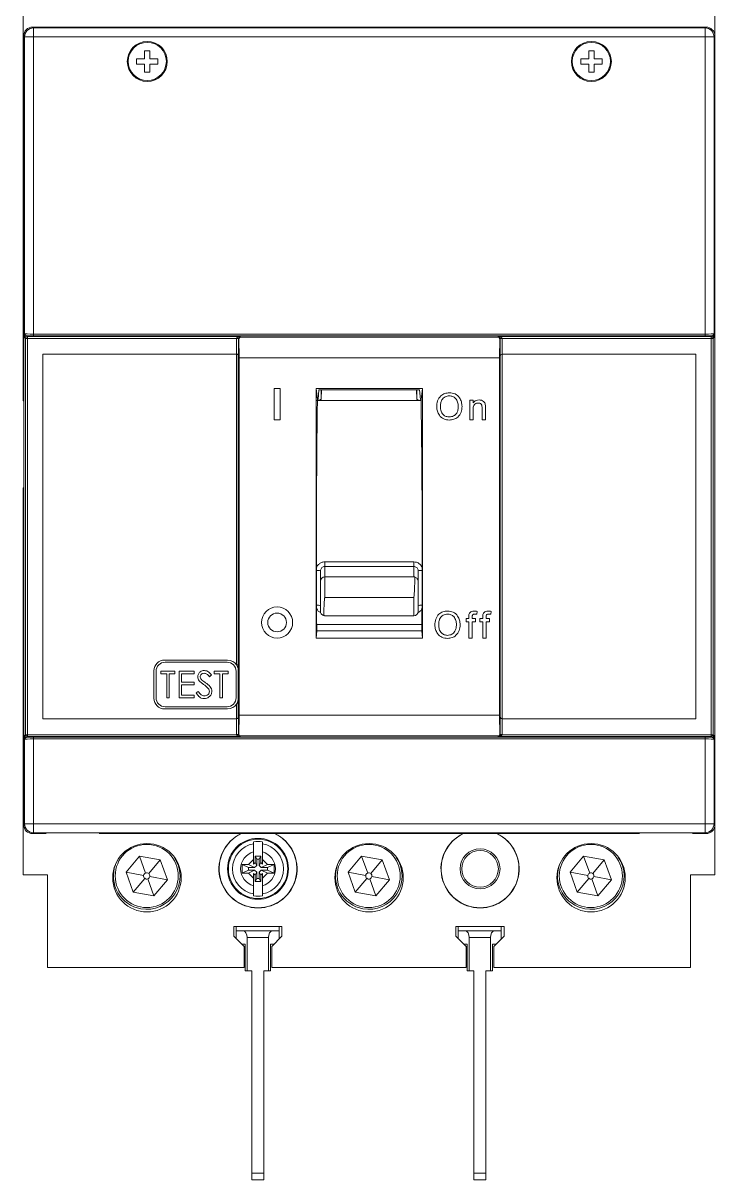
# Model space of a CAD drawing. Header units: millimetres. Extents: x 1004 to 59588, y 686 to 38112.
# Drawn here: x 44371.5 to 44449.3, y 37126.6 to 37256.7 of the extents above; entities that cross this region are included whole.
import ezdxf

# ---------------------------------------------------------------- set-up
doc = ezdxf.new("R2010")
doc.units = ezdxf.units.MM

msp = doc.modelspace()

# ---------------------------------------------------------------- linework, layer by layer
at = {"color": 7, "linetype": 'Continuous', "lineweight": 15}
for p, q in [((44371.45, 37262.24), (44371.45, 37215.45)), ((44449.34, 37215.45), (44449.34, 37262.24)), ((44372.52, 37256.26), (44372.62, 37256.16)), ((44448.34, 37256.26), (44372.52, 37256.26)), ((44372.62, 37255.16), (44372.62, 37256.16)), ((44372.62, 37256.16), (44448.24, 37256.16)), ((44448.24, 37256.16), (44448.34, 37256.26)), ((44448.24, 37255.16), (44448.24, 37256.16)), ((44371.52, 37166.51), (44371.52, 37255.26)), ((44371.62, 37255.16), (44371.52, 37255.26)), ((44371.62, 37221.75), (44371.62, 37255.16)), ((44372.62, 37255.16), (44371.62, 37255.16)), ((44372.62, 37255.16), (44372.62, 37221.72)), ((44448.24, 37255.16), (44372.62, 37255.16)), ((44448.24, 37221.72), (44448.24, 37255.16)), ((44448.24, 37255.16), (44449.24, 37255.16)), ((44449.34, 37255.26), (44449.24, 37255.16)), ((44449.24, 37255.16), (44449.24, 37221.75)), ((44449.34, 37166.51), (44449.34, 37255.26)), ((44385.73, 37253.59), (44385.13, 37253.59)), ((44385.13, 37253.59), (44385.13, 37252.69)), ((44385.73, 37252.69), (44385.73, 37253.59)), ((44435.73, 37253.59), (44435.13, 37253.59)), ((44435.13, 37253.59), (44435.13, 37252.69)), ((44435.73, 37252.69), (44435.73, 37253.59)), ((44385.13, 37252.69), (44384.23, 37252.69)), ((44384.23, 37252.69), (44384.23, 37252.09)), ((44386.63, 37252.69), (44385.73, 37252.69)), ((44386.63, 37252.09), (44386.63, 37252.69)), ((44435.13, 37252.69), (44434.23, 37252.69)), ((44434.23, 37252.69), (44434.23, 37252.09)), ((44436.63, 37252.69), (44435.73, 37252.69)), ((44436.63, 37252.09), (44436.63, 37252.69)), ((44384.23, 37252.09), (44385.13, 37252.09)), ((44385.13, 37252.09), (44385.13, 37251.19)), ((44385.13, 37251.19), (44385.73, 37251.19)), ((44385.73, 37251.19), (44385.73, 37252.09)), ((44385.73, 37252.09), (44386.63, 37252.09)), ((44434.23, 37252.09), (44435.13, 37252.09)), ((44435.13, 37252.09), (44435.13, 37251.19)), ((44435.13, 37251.19), (44435.73, 37251.19)), ((44435.73, 37251.19), (44435.73, 37252.09)), ((44435.73, 37252.09), (44436.63, 37252.09)), ((44371.73, 37221.23), (44371.64, 37221.32)), ((44371.73, 37176.64), (44371.73, 37221.23)), ((44371.93, 37221.23), (44371.73, 37221.23)), ((44371.84, 37221.52), (44371.93, 37221.43)), ((44371.93, 37221.43), (44395.88, 37221.43)), ((44371.93, 37221.23), (44371.93, 37221.43)), ((44371.93, 37221.23), (44371.93, 37176.64)), ((44395.49, 37221.23), (44371.93, 37221.23)), ((44372.62, 37221.72), (44372.62, 37221.52)), ((44372.62, 37221.72), (44448.24, 37221.72)), ((44448.24, 37221.52), (44372.62, 37221.52)), ((44395.49, 37221.23), (44395.69, 37221.23)), ((44395.49, 37221.22), (44395.69, 37221.22)), ((44395.49, 37219.44), (44395.49, 37221.22)), ((44395.69, 37221.22), (44395.69, 37219.45)), ((44395.75, 37221.17), (44395.69, 37221.22)), ((44395.78, 37219.04), (44395.75, 37221.17)), ((44395.88, 37221.43), (44395.94, 37221.37)), ((44395.94, 37221.37), (44424.91, 37221.37)), ((44424.91, 37221.37), (44424.98, 37221.43)), ((44424.98, 37221.43), (44448.93, 37221.43)), ((44425.11, 37221.17), (44425.08, 37219.04)), ((44425.17, 37221.22), (44425.11, 37221.17)), ((44425.17, 37221.23), (44425.37, 37221.23)), ((44425.17, 37219.25), (44425.17, 37221.22)), ((44425.17, 37221.22), (44425.37, 37221.22)), ((44448.93, 37221.23), (44425.37, 37221.23)), ((44425.37, 37221.22), (44425.37, 37219.44)), ((44448.24, 37221.72), (44448.24, 37221.52)), ((44448.93, 37221.43), (44449.02, 37221.52)), ((44448.93, 37221.43), (44448.93, 37221.23)), ((44448.93, 37176.64), (44448.93, 37221.23)), ((44449.13, 37221.23), (44448.93, 37221.23)), ((44449.22, 37221.32), (44449.13, 37221.23)), ((44449.13, 37221.23), (44449.13, 37176.64)), ((44373.68, 37219.44), (44373.67, 37219.44)), ((44395.49, 37219.44), (44373.67, 37219.44)), ((44373.67, 37219.44), (44373.67, 37178.43)), ((44395.48, 37219.44), (44373.68, 37219.44)), ((44373.68, 37219.44), (44373.68, 37178.44)), ((44395.48, 37184.49), (44395.48, 37219.44)), ((44395.68, 37219.44), (44395.69, 37219.45)), ((44395.68, 37219.44), (44395.68, 37184.49)), ((44425.08, 37219.04), (44395.78, 37219.04)), ((44395.78, 37219.04), (44395.78, 37178.84)), ((44425.08, 37178.84), (44425.08, 37219.04)), ((44425.17, 37219.24), (44425.17, 37219.25)), ((44425.17, 37178.63), (44425.17, 37219.24)), ((44425.37, 37219.44), (44425.38, 37219.44)), ((44447.19, 37219.44), (44425.37, 37219.44)), ((44425.37, 37219.44), (44425.37, 37178.44)), ((44447.18, 37219.44), (44425.38, 37219.44)), ((44447.18, 37219.44), (44447.19, 37219.44)), ((44447.18, 37178.44), (44447.18, 37219.44)), ((44447.19, 37178.43), (44447.19, 37219.44)), ((44371.46, 37215.45), (44371.45, 37215.45)), ((44371.52, 37215.45), (44371.45, 37215.45)), ((44371.52, 37215.45), (44371.46, 37215.45)), ((44371.46, 37215.45), (44371.46, 37214.2)), ((44399.7, 37215.58), (44399.7, 37212.08)), ((44400.4, 37215.58), (44399.7, 37215.58)), ((44400.4, 37212.08), (44400.4, 37215.58)), ((44404.43, 37215.58), (44416.43, 37215.58)), ((44404.43, 37215.58), (44404.43, 37187.52)), ((44404.6, 37214.34), (44404.43, 37215.58)), ((44404.76, 37215.44), (44404.66, 37214.34)), ((44404.76, 37215.44), (44416.1, 37215.44)), ((44405.04, 37215.44), (44405.02, 37214.43)), ((44415.75, 37215.44), (44415.77, 37214.43)), ((44416.2, 37214.34), (44416.1, 37215.44)), ((44416.26, 37214.34), (44416.43, 37215.58)), ((44416.43, 37215.58), (44416.43, 37187.52)), ((44371.46, 37214.2), (44371.52, 37214.23)), ((44404.66, 37214.34), (44404.6, 37214.34)), ((44416.26, 37214.25), (44404.6, 37214.25)), ((44416.2, 37214.34), (44416.26, 37214.34)), ((44421.74, 37212.08), (44421.74, 37214.27)), ((44421.74, 37214.27), (44422.13, 37214.27)), ((44422.13, 37214.27), (44422.13, 37213.97)), ((44422.13, 37213.25), (44422.13, 37212.08)), ((44423.13, 37212.08), (44423.13, 37213.39)), ((44423.51, 37213.42), (44423.51, 37212.08)), ((44399.7, 37212.08), (44400.4, 37212.08)), ((44422.13, 37212.08), (44421.74, 37212.08)), ((44423.51, 37212.08), (44423.13, 37212.08)), ((44371.52, 37204.37), (44371.46, 37204.4)), ((44371.46, 37204.4), (44371.46, 37203.15)), ((44371.46, 37203.15), (44371.45, 37203.14)), ((44371.45, 37203.14), (44371.45, 37160.86)), ((44371.45, 37203.14), (44371.52, 37203.14)), ((44371.46, 37203.15), (44371.52, 37203.15)), ((44404.93, 37193.91), (44404.93, 37195.07)), ((44405.43, 37196.1), (44415.43, 37196.1)), ((44405.43, 37196.1), (44405.43, 37195.57)), ((44415.43, 37195.57), (44405.43, 37195.57)), ((44405.43, 37195.57), (44405.43, 37194.41)), ((44415.43, 37195.57), (44415.43, 37196.1)), ((44415.43, 37194.41), (44415.43, 37195.57)), ((44415.93, 37195.07), (44415.93, 37193.89)), ((44404.93, 37190.53), (44404.93, 37193.91)), ((44405.43, 37194.41), (44405.43, 37192.07)), ((44405.43, 37194.41), (44415.43, 37194.41)), ((44415.93, 37193.89), (44415.93, 37190.53)), ((44405.43, 37192.07), (44415.43, 37192.07)), ((44449.34, 37160.86), (44449.34, 37191.14)), ((44405.39, 37190.04), (44405.29, 37190.04)), ((44405.39, 37190.03), (44415.43, 37190.03)), ((44421.63, 37189.71), (44421.63, 37189.93)), ((44422.01, 37189.9), (44422.01, 37189.71)), ((44422.59, 37190.52), (44422.53, 37190.19)), ((44423.2, 37189.71), (44423.2, 37189.93)), ((44423.58, 37189.9), (44423.58, 37189.71)), ((44424.16, 37190.52), (44424.1, 37190.19)), ((44404.5, 37189.05), (44416.35, 37189.05)), ((44421.32, 37189.71), (44421.63, 37189.71)), ((44421.32, 37189.36), (44421.32, 37189.71)), ((44421.63, 37189.36), (44421.32, 37189.36)), ((44421.63, 37187.52), (44421.63, 37189.36)), ((44422.01, 37189.71), (44422.4, 37189.71)), ((44422.4, 37189.36), (44422.01, 37189.36)), ((44422.01, 37189.36), (44422.01, 37187.52)), ((44422.4, 37189.71), (44422.4, 37189.36)), ((44422.89, 37189.36), (44422.89, 37189.71)), ((44422.89, 37189.71), (44423.2, 37189.71)), ((44423.2, 37189.36), (44422.89, 37189.36)), ((44423.2, 37187.52), (44423.2, 37189.36)), ((44423.58, 37189.71), (44423.97, 37189.71)), ((44423.58, 37189.36), (44423.58, 37187.52)), ((44423.97, 37189.36), (44423.58, 37189.36)), ((44423.97, 37189.71), (44423.97, 37189.36)), ((44404.43, 37187.52), (44404.51, 37188.34)), ((44404.43, 37187.52), (44416.43, 37187.52)), ((44404.51, 37188.34), (44416.35, 37188.34)), ((44416.43, 37187.52), (44416.35, 37188.34)), ((44422.01, 37187.52), (44421.63, 37187.52)), ((44423.58, 37187.52), (44423.2, 37187.52)), ((44394.48, 37185.04), (44387.38, 37185.04)), ((44394.43, 37184.79), (44387.43, 37184.79)), ((44386.18, 37183.84), (44386.18, 37180.74)), ((44386.43, 37180.79), (44386.43, 37183.79)), ((44386.97, 37183.79), (44388.54, 37183.79)), ((44386.97, 37183.48), (44386.97, 37183.79)), ((44387.62, 37183.48), (44386.97, 37183.48)), ((44387.62, 37180.79), (44387.62, 37183.48)), ((44387.89, 37183.48), (44387.89, 37180.79)), ((44388.54, 37183.48), (44387.89, 37183.48)), ((44388.54, 37183.79), (44388.54, 37183.48)), ((44389.01, 37183.79), (44390.7, 37183.79)), ((44389.01, 37180.79), (44389.01, 37183.79)), ((44389.28, 37183.48), (44389.28, 37182.56)), ((44390.7, 37183.48), (44389.28, 37183.48)), ((44390.7, 37183.79), (44390.7, 37183.48)), ((44392.66, 37183.36), (44392.42, 37183.17)), ((44392.97, 37183.79), (44394.54, 37183.79)), ((44392.97, 37183.48), (44392.97, 37183.79)), ((44393.62, 37183.48), (44392.97, 37183.48)), ((44393.62, 37180.79), (44393.62, 37183.48)), ((44393.89, 37183.48), (44393.89, 37180.79)), ((44394.54, 37183.48), (44393.89, 37183.48)), ((44394.54, 37183.79), (44394.54, 37183.48)), ((44395.43, 37180.79), (44395.43, 37183.79)), ((44395.68, 37184.49), (44395.48, 37184.49)), ((44395.68, 37184.49), (44395.68, 37178.63)), ((44395.68, 37180.74), (44395.68, 37183.84)), ((44389.28, 37182.56), (44390.7, 37182.56)), ((44389.28, 37182.25), (44389.28, 37181.09)), ((44390.7, 37182.25), (44389.28, 37182.25)), ((44390.7, 37182.56), (44390.7, 37182.25)), ((44387.89, 37180.79), (44387.62, 37180.79)), ((44390.7, 37180.79), (44389.01, 37180.79)), ((44389.28, 37181.09), (44390.7, 37181.09)), ((44390.7, 37181.09), (44390.7, 37180.79)), ((44390.93, 37181.37), (44391.18, 37181.52)), ((44393.89, 37180.79), (44393.62, 37180.79)), ((44387.38, 37179.54), (44394.48, 37179.54)), ((44387.43, 37179.79), (44394.43, 37179.79)), ((44395.48, 37178.44), (44395.48, 37180.08)), ((44373.68, 37178.44), (44373.67, 37178.43)), ((44373.67, 37178.43), (44395.49, 37178.43)), ((44373.68, 37178.44), (44395.48, 37178.44)), ((44395.49, 37178.43), (44395.48, 37178.44)), ((44395.49, 37176.65), (44395.49, 37178.43)), ((44395.68, 37178.63), (44395.69, 37178.62)), ((44395.69, 37178.62), (44395.69, 37176.65)), ((44395.75, 37176.7), (44395.78, 37178.84)), ((44395.78, 37178.84), (44425.08, 37178.84)), ((44425.08, 37178.84), (44425.11, 37176.7)), ((44425.17, 37178.62), (44425.17, 37178.63)), ((44425.17, 37176.65), (44425.17, 37178.62)), ((44425.38, 37178.44), (44425.37, 37178.43)), ((44425.37, 37178.43), (44425.37, 37176.65)), ((44425.37, 37178.43), (44447.19, 37178.43)), ((44425.38, 37178.44), (44447.18, 37178.44)), ((44447.18, 37178.44), (44447.19, 37178.43)), ((44371.62, 37166.61), (44371.62, 37176.13)), ((44371.64, 37176.55), (44371.73, 37176.64)), ((44371.93, 37176.64), (44371.73, 37176.64)), ((44371.93, 37176.44), (44371.84, 37176.35)), ((44371.93, 37176.64), (44395.49, 37176.64)), ((44371.93, 37176.44), (44371.93, 37176.64)), ((44395.88, 37176.44), (44371.93, 37176.44)), ((44372.62, 37176.36), (44448.24, 37176.36)), ((44372.62, 37176.36), (44372.62, 37176.16)), ((44448.24, 37176.16), (44372.62, 37176.16)), ((44372.62, 37176.16), (44372.62, 37166.61)), ((44395.69, 37176.65), (44395.49, 37176.65)), ((44395.69, 37176.64), (44395.49, 37176.64)), ((44395.69, 37176.65), (44395.75, 37176.7)), ((44395.94, 37176.5), (44395.88, 37176.44)), ((44424.91, 37176.5), (44395.94, 37176.5)), ((44424.98, 37176.44), (44424.91, 37176.5)), ((44448.93, 37176.44), (44424.98, 37176.44)), ((44425.11, 37176.7), (44425.17, 37176.65)), ((44425.17, 37176.65), (44425.37, 37176.65)), ((44425.17, 37176.64), (44425.37, 37176.64)), ((44425.37, 37176.64), (44448.93, 37176.64)), ((44448.24, 37176.36), (44448.24, 37176.16)), ((44448.24, 37166.61), (44448.24, 37176.16)), ((44448.93, 37176.64), (44448.93, 37176.44)), ((44449.13, 37176.64), (44448.93, 37176.64)), ((44449.02, 37176.35), (44448.93, 37176.44)), ((44449.13, 37176.64), (44449.22, 37176.55)), ((44449.24, 37176.13), (44449.24, 37166.61)), ((44371.52, 37166.51), (44371.62, 37166.61)), ((44372.62, 37166.61), (44371.62, 37166.61)), ((44372.62, 37166.61), (44372.62, 37165.61)), ((44372.62, 37166.61), (44448.24, 37166.61)), ((44448.24, 37166.61), (44448.24, 37165.61)), ((44448.24, 37166.61), (44449.24, 37166.61)), ((44449.24, 37166.61), (44449.34, 37166.51)), ((44372.62, 37165.61), (44372.52, 37165.51)), ((44374.06, 37165.51), (44372.52, 37165.51)), ((44448.24, 37165.61), (44372.62, 37165.61)), ((44440.86, 37165.51), (44380, 37165.51)), ((44448.34, 37165.51), (44446.8, 37165.51)), ((44448.34, 37165.51), (44448.24, 37165.61)), ((44384.56, 37162.97), (44383.04, 37161.16)), ((44386.89, 37162.56), (44384.56, 37162.97)), ((44384.56, 37162.97), (44385.25, 37161.08)), ((44386.89, 37162.56), (44385.59, 37161.02)), ((44387.7, 37160.33), (44386.89, 37162.56)), ((44397.4, 37162.6), (44396.84, 37162.05)), ((44397.4, 37163.45), (44397.4, 37162.6)), ((44397.4, 37162.09), (44397.4, 37162.6)), ((44397.57, 37162.98), (44398.22, 37162.98)), ((44397.57, 37162.26), (44397.57, 37162.98)), ((44397.75, 37162.62), (44397.57, 37162.98)), ((44397.75, 37162.62), (44397.75, 37161.93)), ((44398.04, 37162.62), (44397.75, 37162.62)), ((44398.04, 37162.62), (44398.22, 37162.98)), ((44398.04, 37161.93), (44398.04, 37162.62)), ((44398.22, 37162.98), (44398.22, 37162.26)), ((44398.4, 37162.6), (44398.4, 37163.45)), ((44398.95, 37162.05), (44398.4, 37162.6)), ((44398.4, 37162.6), (44398.4, 37162.09)), ((44409.56, 37162.97), (44408.04, 37161.16)), ((44411.89, 37162.56), (44409.56, 37162.97)), ((44409.56, 37162.97), (44410.25, 37161.08)), ((44411.89, 37162.56), (44410.59, 37161.02)), ((44412.7, 37160.33), (44411.89, 37162.56)), ((44434.56, 37162.97), (44433.04, 37161.16)), ((44436.89, 37162.56), (44434.56, 37162.97)), ((44434.56, 37162.97), (44435.25, 37161.08)), ((44436.89, 37162.56), (44435.59, 37161.02)), ((44437.7, 37160.33), (44436.89, 37162.56)), ((44383.04, 37161.16), (44383.84, 37158.94)), ((44385.02, 37160.81), (44383.04, 37161.16)), ((44396.82, 37161.69), (44396.1, 37162.05)), ((44396.1, 37162.05), (44396.1, 37161.05)), ((44396.84, 37162.05), (44396.1, 37162.05)), ((44396.82, 37161.4), (44396.1, 37161.05)), ((44396.82, 37161.69), (44396.82, 37161.4)), ((44397.52, 37161.69), (44396.82, 37161.69)), ((44396.82, 37161.4), (44397.52, 37161.4)), ((44397.52, 37161.69), (44396.84, 37162.05)), ((44397.52, 37161.4), (44396.84, 37161.05)), ((44397.4, 37162.09), (44397.57, 37162.26)), ((44397.52, 37161.69), (44397.75, 37161.93)), ((44397.75, 37161.17), (44397.52, 37161.4)), ((44397.75, 37161.93), (44397.57, 37162.26)), ((44397.75, 37161.17), (44397.57, 37160.83)), ((44397.75, 37161.17), (44397.75, 37160.48)), ((44398.04, 37161.93), (44398.22, 37162.26)), ((44398.04, 37161.93), (44398.27, 37161.69)), ((44398.27, 37161.4), (44398.04, 37161.17)), ((44398.04, 37161.17), (44398.22, 37160.83)), ((44398.04, 37160.48), (44398.04, 37161.17)), ((44398.22, 37162.26), (44398.4, 37162.09)), ((44398.27, 37161.69), (44398.95, 37162.05)), ((44398.97, 37161.69), (44398.27, 37161.69)), ((44398.27, 37161.4), (44398.95, 37161.05)), ((44398.27, 37161.4), (44398.97, 37161.4)), ((44399.7, 37162.05), (44398.95, 37162.05)), ((44398.97, 37161.69), (44399.7, 37162.05)), ((44398.97, 37161.4), (44398.97, 37161.69)), ((44398.97, 37161.4), (44399.7, 37161.05)), ((44399.7, 37161.05), (44399.7, 37162.05)), ((44408.04, 37161.16), (44408.84, 37158.94)), ((44410.02, 37160.81), (44408.04, 37161.16)), ((44433.04, 37161.16), (44433.84, 37158.94)), ((44435.02, 37160.81), (44433.04, 37161.16)), ((44371.45, 37160.86), (44374.2, 37160.86)), ((44374.2, 37160.86), (44374.2, 37150.46)), ((44383.84, 37158.94), (44385.14, 37160.48)), ((44386.17, 37158.52), (44385.49, 37160.42)), ((44387.7, 37160.33), (44385.71, 37160.69)), ((44386.17, 37158.52), (44387.7, 37160.33)), ((44396.1, 37161.05), (44396.84, 37161.05)), ((44396.84, 37161.05), (44397.4, 37160.49)), ((44397.57, 37160.83), (44397.4, 37161.01)), ((44397.4, 37160.49), (44397.4, 37161.01)), ((44397.4, 37160.49), (44397.4, 37159.65)), ((44397.57, 37160.11), (44397.57, 37160.83)), ((44397.75, 37160.48), (44397.57, 37160.11)), ((44398.22, 37160.11), (44397.57, 37160.11)), ((44397.75, 37160.48), (44398.04, 37160.48)), ((44398.04, 37160.48), (44398.22, 37160.11)), ((44398.4, 37161.01), (44398.22, 37160.83)), ((44398.22, 37160.83), (44398.22, 37160.11)), ((44398.4, 37160.49), (44398.95, 37161.05)), ((44398.4, 37161.01), (44398.4, 37160.49)), ((44398.4, 37159.65), (44398.4, 37160.49)), ((44398.95, 37161.05), (44399.7, 37161.05)), ((44408.84, 37158.94), (44410.14, 37160.48)), ((44411.17, 37158.52), (44410.49, 37160.42)), ((44412.7, 37160.33), (44410.71, 37160.69)), ((44411.17, 37158.52), (44412.7, 37160.33)), ((44433.84, 37158.94), (44435.14, 37160.48)), ((44436.17, 37158.52), (44435.49, 37160.42)), ((44437.7, 37160.33), (44435.71, 37160.69)), ((44436.17, 37158.52), (44437.7, 37160.33)), ((44446.59, 37160.86), (44449.34, 37160.86)), ((44446.59, 37150.46), (44446.59, 37160.86)), ((44383.84, 37158.94), (44386.17, 37158.52)), ((44408.84, 37158.94), (44411.17, 37158.52)), ((44433.84, 37158.94), (44436.17, 37158.52)), ((44395.19, 37155.06), (44400.6, 37155.06)), ((44395.19, 37153.98), (44395.19, 37155.06)), ((44395.44, 37154.56), (44395.44, 37155.06)), ((44400.29, 37155.06), (44400.29, 37154.56)), ((44400.6, 37155.06), (44400.6, 37153.98)), ((44420.19, 37155.06), (44425.6, 37155.06)), ((44420.19, 37153.98), (44420.19, 37155.06)), ((44420.44, 37154.56), (44420.44, 37155.06)), ((44425.29, 37155.06), (44425.29, 37154.56)), ((44425.6, 37155.06), (44425.6, 37153.98)), ((44396.34, 37152.83), (44395.19, 37153.98)), ((44395.44, 37153.72), (44395.44, 37154.56)), ((44395.44, 37154.56), (44396.24, 37154.56)), ((44396.24, 37154.56), (44399.5, 37154.56)), ((44396.67, 37150.06), (44396.67, 37153.81)), ((44399.07, 37153.81), (44396.67, 37153.81)), ((44399.07, 37150.06), (44399.07, 37153.81)), ((44400.6, 37153.98), (44399.45, 37152.83)), ((44399.5, 37154.56), (44400.29, 37154.56)), ((44400.29, 37153.67), (44400.29, 37154.56)), ((44421.34, 37152.83), (44420.19, 37153.98)), ((44420.44, 37153.72), (44420.44, 37154.56)), ((44420.44, 37154.56), (44421.24, 37154.56)), ((44421.24, 37154.56), (44424.5, 37154.56)), ((44421.67, 37150.06), (44421.67, 37153.81)), ((44424.07, 37153.81), (44421.67, 37153.81)), ((44424.07, 37150.06), (44424.07, 37153.81)), ((44425.6, 37153.98), (44424.45, 37152.83)), ((44424.5, 37154.56), (44425.29, 37154.56)), ((44425.29, 37153.67), (44425.29, 37154.56)), ((44396.11, 37153.06), (44396.44, 37153.06)), ((44396.34, 37150.46), (44396.34, 37152.83)), ((44396.44, 37153.06), (44396.44, 37150.06)), ((44399.29, 37153.06), (44399.68, 37153.06)), ((44399.29, 37150.06), (44399.29, 37153.06)), ((44399.45, 37152.83), (44399.45, 37150.46)), ((44421.11, 37153.06), (44421.44, 37153.06)), ((44421.34, 37150.46), (44421.34, 37152.83)), ((44421.44, 37153.06), (44421.44, 37150.06)), ((44424.29, 37153.06), (44424.68, 37153.06)), ((44424.29, 37150.06), (44424.29, 37153.06)), ((44424.45, 37152.83), (44424.45, 37150.46)), ((44374.2, 37150.46), (44396.34, 37150.46)), ((44396.44, 37150.06), (44396.67, 37150.06)), ((44397.19, 37150.06), (44396.67, 37150.06)), ((44397.19, 37127.31), (44397.19, 37150.06)), ((44399.07, 37150.06), (44398.54, 37150.06)), ((44398.54, 37150.06), (44398.54, 37127.31)), ((44399.07, 37150.06), (44399.29, 37150.06)), ((44399.45, 37150.46), (44421.34, 37150.46)), ((44421.44, 37150.06), (44421.67, 37150.06)), ((44422.19, 37150.06), (44421.67, 37150.06)), ((44422.19, 37127.31), (44422.19, 37150.06)), ((44424.07, 37150.06), (44423.54, 37150.06)), ((44423.54, 37150.06), (44423.54, 37127.31)), ((44424.07, 37150.06), (44424.29, 37150.06)), ((44424.45, 37150.46), (44446.59, 37150.46)), ((44397.19, 37127.31), (44398.54, 37127.31)), ((44397.19, 37126.56), (44397.19, 37127.31)), ((44398.54, 37127.31), (44398.54, 37126.56)), ((44422.19, 37127.31), (44423.54, 37127.31)), ((44422.19, 37126.56), (44422.19, 37127.31)), ((44423.54, 37127.31), (44423.54, 37126.56)), ((44398.54, 37126.56), (44397.19, 37126.56)), ((44423.54, 37126.56), (44422.19, 37126.56))]:
    msp.add_line(p, q, dxfattribs=at)
at = {"color": 8, "linetype": 'Continuous', "lineweight": 15}
msp.add_line((44415.43, 37190.03), (44415.43, 37192.07), dxfattribs=at)
at = {"color": 7, "linetype": 'Continuous', "lineweight": 15}
for centre, radius in [((44385.43, 37252.39), 2.25), ((44385.43, 37252.39), 2.15), ((44435.43, 37252.39), 2.25), ((44435.43, 37252.39), 2.15), ((44400.05, 37189.27), 1.75), ((44400.05, 37189.27), 1.05), ((44385.4, 37160.55), 3.85), ((44385.37, 37160.75), 3.55), ((44397.9, 37161.55), 3.43), ((44397.9, 37161.55), 3.34), ((44410.4, 37160.55), 3.85), ((44410.37, 37160.75), 3.55), ((44422.9, 37161.55), 2.25), ((44435.4, 37160.55), 3.85), ((44435.37, 37160.75), 3.55), ((44422.9, 37161.55), 2.06)]:
    msp.add_circle(centre, radius, dxfattribs=at)
for centre, radius, start, end in [((44372.62, 37255.16), 1, 90.046, 179.954), ((44448.24, 37255.16), 1, 0.046, 89.954), ((44371.84, 37221.32), 0.2, 90.046, 179.954), ((44371.93, 37221.23), 0.2, 90.046, 179.954), ((44448.93, 37221.23), 0.2, 0.046, 89.954), ((44449.02, 37221.32), 0.2, 0.046, 89.954), ((44405.43, 37193.91), 0.499, 89.9317, 179.9315), ((44415.43, 37190.53), 0.5, 270, 0), ((44387.38, 37183.84), 1.2, 90, 180), ((44387.43, 37183.79), 1, 90, 180), ((44394.43, 37183.79), 1, 0, 90), ((44394.48, 37183.84), 1.2, 33.1082, 90), ((44387.38, 37180.74), 1.2, 180, 270), ((44387.43, 37180.79), 1, 180, 270), ((44394.43, 37180.79), 1, 270, 0), ((44394.48, 37180.74), 1.2, 270, 326.8918), ((44371.84, 37176.55), 0.2, 180.046, 269.954), ((44371.93, 37176.64), 0.2, 180.046, 269.954), ((44448.93, 37176.64), 0.2, 270.046, 359.954), ((44449.02, 37176.55), 0.2, 270.046, 359.954), ((44372.62, 37166.61), 1, 180.046, 269.954), ((44448.24, 37166.61), 1, 270.046, 359.954), ((44397.9, 37161.55), 4.4, 115.6694, 270), ((44397.9, 37161.55), 4.38, 115.1614, 270), ((44397.9, 37161.55), 4.4, 270, 64.3306), ((44397.9, 37161.55), 4.38, 270, 64.8386), ((44422.9, 37161.55), 4.4, 115.6694, 64.3306), ((44422.9, 37161.55), 4.38, 115.1614, 64.8386), ((44397.9, 37161.55), 2.87, 100.0319, 259.9681), ((44397.9, 37161.55), 3.07, 80.6186, 99.3814), ((44397.9, 37161.55), 2.87, 280.0319, 79.9681), ((44385.37, 37160.75), 3.75, 259.8886, 34.5857), ((44397.9, 37161.55), 1.96, 104.7488, 255.2512), ((44397.9, 37161.55), 1.96, 284.7488, 75.2512), ((44410.37, 37160.75), 3.75, 259.8886, 34.5857), ((44435.37, 37160.75), 3.75, 259.8886, 34.5857), ((44385.37, 37160.75), 3.75, 160.3424, 259.8886), ((44410.37, 37160.75), 3.75, 160.3424, 259.8886), ((44435.37, 37160.75), 3.75, 160.3424, 259.8886), ((44385.37, 37160.75), 0.35, 109.8886, 169.8886), ((44385.37, 37160.75), 0.35, 169.8886, 229.8886), ((44385.37, 37160.75), 0.35, 229.8886, 289.8886), ((44385.37, 37160.75), 0.35, 49.8886, 109.8886), ((44385.37, 37160.75), 0.35, 289.8886, 349.8886), ((44385.37, 37160.75), 0.35, 349.8886, 49.8886), ((44410.37, 37160.75), 0.35, 109.8886, 169.8886), ((44410.37, 37160.75), 0.35, 169.8886, 229.8886), ((44410.37, 37160.75), 0.35, 229.8886, 289.8886), ((44410.37, 37160.75), 0.35, 49.8886, 109.8886), ((44410.37, 37160.75), 0.35, 289.8886, 349.8886), ((44410.37, 37160.75), 0.35, 349.8886, 49.8886), ((44435.37, 37160.75), 0.35, 109.8886, 169.8886), ((44435.37, 37160.75), 0.35, 169.8886, 229.8886), ((44435.37, 37160.75), 0.35, 229.8886, 289.8886), ((44435.37, 37160.75), 0.35, 49.8886, 109.8886), ((44435.37, 37160.75), 0.35, 289.8886, 349.8886), ((44435.37, 37160.75), 0.35, 349.8886, 49.8886), ((44397.9, 37161.55), 3.07, 260.6186, 279.3814)]:
    msp.add_arc(centre, radius, start, end, dxfattribs=at)
at = {"color": 8, "linetype": 'Continuous', "lineweight": 15}
for centre, radius, start, end in [((44404.58, 37193.7), 1.42, 75.515, 93.8255), ((44416.28, 37193.7), 1.42, 86.1745, 104.485), ((44404.58, 37190.59), 0.643, 56.5579, 97.3683), ((44416.28, 37190.59), 0.643, 82.6317, 123.4421)]:
    msp.add_arc(centre, radius, start, end, dxfattribs=at)
at = {"color": 7, "linetype": 'Continuous', "lineweight": 15}
for centre, major_axis, ratio, start_param, end_param in [((44372.52, 37255.26), (0.708, -0.708), 0.999315, 2.356537, 3.926648), ((44448.34, 37255.26), (-0.708, -0.708), 0.999315, 2.356537, 3.926648), ((44372.62, 37221.75), (1, 0), 0.031423, 3.167773, 4.712389), ((44372.62, 37221.55), (1.2, 0), 0.026186, 4.008535, 4.712389), ((44395.88, 37221.23), (0.39, 0.007), 0.512958, 1.561443, 3.106059), ((44395.89, 37221.22), (0.283, -0.283), 0.999315, 3.901153, 3.926648), ((44395.88, 37221.23), (0.076, 0.188), 0.928188, 0.409293, 1.95391), ((44395.89, 37221.22), (0.142, -0.142), 0.997948, 3.901153, 3.926648), ((44395.95, 37221.17), (-0.081, 0.187), 0.979523, 5.882604, 7.452716), ((44424.91, 37221.17), (0.081, 0.187), 0.979523, 5.113655, 6.683766), ((44424.98, 37221.23), (-0.076, 0.188), 0.928188, 4.329276, 5.873892), ((44424.98, 37221.23), (0.39, -0.007), 0.512958, 0.035533, 1.58015), ((44424.97, 37221.22), (0.142, 0.142), 0.997948, 5.49813, 5.523624), ((44424.97, 37221.22), (0.283, 0.283), 0.999315, 5.49813, 5.523624), ((44448.24, 37221.75), (1, 0), 0.031423, 4.712389, 6.257005), ((44448.24, 37221.55), (1.2, 0), 0.026186, 4.712389, 5.416243), ((44395.48, 37219.44), (0.2, 0), 0.026186, 4.712389, 6.257005), ((44395.49, 37219.45), (0.2, 0), 0.026186, 4.712389, 6.257005), ((44425.37, 37219.24), (0.186, 0.077), 0.963653, 1.191016, 2.735632), ((44425.37, 37219.25), (0.186, 0.077), 0.963653, 1.191016, 2.735632), ((44425.38, 37219.24), (0.142, -0.142), 0.999315, 2.356537, 2.382032), ((44425.37, 37219.24), (0.142, -0.142), 0.999315, 2.356537, 2.382032), ((44405.39, 37197.24), (0, 34.8), 0.026186, 1.057124, 1.829417), ((44415.47, 37197.24), (0, 34.8), 0.026186, 4.453769, 5.226062), ((44395.48, 37178.63), (0.186, 0.077), 0.963653, 4.332609, 5.877225), ((44395.48, 37178.64), (-0.142, 0.142), 0.999315, 2.356537, 2.382032), ((44395.49, 37178.62), (0.186, 0.077), 0.963653, 4.332609, 5.877225), ((44395.49, 37178.63), (-0.142, 0.142), 0.999315, 2.356537, 2.382032), ((44425.37, 37178.63), (0.186, -0.077), 0.963653, 3.547553, 5.092169), ((44425.37, 37178.62), (0.186, -0.077), 0.963653, 3.547553, 5.092169), ((44425.38, 37178.64), (0.142, 0.142), 0.999315, 3.901153, 3.926648), ((44425.37, 37178.63), (0.142, 0.142), 0.999315, 3.901153, 3.926648), ((44372.62, 37176.13), (1, 0), 0.031423, 1.570796, 3.115413), ((44372.62, 37176.33), (1.2, 0), 0.026186, 1.570796, 2.274651), ((44395.89, 37176.65), (-0.283, -0.283), 0.999315, 5.49813, 5.523624), ((44395.88, 37176.64), (0.39, -0.007), 0.512958, 3.177126, 4.721742), ((44395.89, 37176.65), (0.142, 0.142), 0.997948, 2.356537, 2.382032), ((44395.88, 37176.64), (-0.076, 0.188), 0.928188, 1.187683, 2.732299), ((44395.95, 37176.7), (0.081, 0.187), 0.979523, 1.972062, 3.542174), ((44424.91, 37176.7), (-0.081, 0.187), 0.979523, 2.741012, 4.311123), ((44424.98, 37176.64), (0.076, 0.188), 0.928188, 3.550886, 5.095502), ((44424.98, 37176.64), (0.39, 0.007), 0.512958, 4.703036, 6.247652), ((44424.97, 37176.65), (0.142, -0.142), 0.997948, 0.759561, 0.785056), ((44424.97, 37176.65), (-0.283, 0.283), 0.999315, 3.901153, 3.926648), ((44448.24, 37176.33), (1.2, 0), 0.026186, 0.866942, 1.570796), ((44448.24, 37176.13), (1, 0), 0.031423, 0.02618, 1.570796), ((44372.52, 37166.51), (-0.708, -0.708), 0.999315, 5.49813, 7.068241), ((44448.34, 37166.51), (0.708, -0.708), 0.999315, 5.49813, 7.068241), ((44396.24, 37153.81), (0, 0.75), 0.57735, 4.712389, 6.283185), ((44399.5, 37153.81), (0, 0.75), 0.57735, 0, 1.570796), ((44421.24, 37153.81), (0, 0.75), 0.57735, 4.712389, 6.283185), ((44424.5, 37153.81), (0, 0.75), 0.57735, 0, 1.570796)]:
    msp.add_ellipse(centre, major_axis=major_axis, ratio=ratio, start_param=start_param, end_param=end_param, dxfattribs=at)
at = {"color": 8, "linetype": 'Continuous', "lineweight": 15}
for centre, start_param, end_param in [((44404.75, 37197.85), 5.209218, 5.242472), ((44416.04, 37197.85), 1.040713, 1.073968)]:
    msp.add_ellipse(centre, major_axis=(0, 34.8), ratio=0.008727, start_param=start_param, end_param=end_param, dxfattribs=at)
at = {"color": 7, "linetype": 'Continuous', "lineweight": 15}
for points, knots in [([(44371.64, 37221.32), (44371.64, 37221.34), (44371.63, 37221.38), (44371.62, 37221.59), (44371.62, 37221.73), (44371.62, 37221.75), (44371.62, 37221.75)], [0, 0, 0, 0, 0.283359, 0.902447, 0.994297, 1, 1, 1, 1]), ([(44371.84, 37221.52), (44371.81, 37221.53), (44371.72, 37221.56), (44371.63, 37221.66), (44371.62, 37221.73), (44371.62, 37221.74), (44371.62, 37221.75), (44371.62, 37221.75)], [0, 0, 0, 0, 0.247026, 0.891275, 0.975844, 0.99322, 1, 1, 1, 1]), ([(44449.24, 37221.75), (44449.24, 37221.75), (44449.24, 37221.74), (44449.24, 37221.73), (44449.22, 37221.66), (44449.14, 37221.56), (44449.04, 37221.53), (44449.02, 37221.52)], [0, 0, 0, 0, 0.00678, 0.024156, 0.108725, 0.752974, 1, 1, 1, 1]), ([(44449.24, 37221.75), (44449.24, 37221.75), (44449.24, 37221.73), (44449.23, 37221.59), (44449.23, 37221.38), (44449.22, 37221.34), (44449.22, 37221.32)], [0, 0, 0, 0, 0.005703, 0.097553, 0.716641, 1, 1, 1, 1]), ([(44418.02, 37213.54), (44418.03, 37213.76), (44418.06, 37214.21), (44418.41, 37214.76), (44418.92, 37215.07), (44419.27, 37215.1), (44419.44, 37215.12)], [0, 0, 0, 0, 0.28058, 0.559608, 0.779578, 1, 1, 1, 1]), ([(44419.45, 37214.77), (44419.28, 37214.75), (44418.94, 37214.7), (44418.58, 37214.35), (44418.46, 37213.93), (44418.45, 37213.67), (44418.44, 37213.53)], [0, 0, 0, 0, 0.279203, 0.557791, 0.778553, 1, 1, 1, 1]), ([(44419.44, 37215.12), (44419.67, 37215.09), (44420.11, 37215.04), (44420.59, 37214.62), (44420.83, 37214.09), (44420.85, 37213.75), (44420.87, 37213.57)], [0, 0, 0, 0, 0.2795739, 0.5585725, 0.7790868, 1, 1, 1, 1]), ([(44420.44, 37213.58), (44420.43, 37213.74), (44420.41, 37214.07), (44420.19, 37214.48), (44419.83, 37214.73), (44419.58, 37214.76), (44419.45, 37214.77)], [0, 0, 0, 0, 0.280796, 0.560074, 0.779977, 1, 1, 1, 1]), ([(44405.02, 37214.43), (44405.01, 37214.41), (44405, 37214.37), (44404.91, 37214.31), (44404.78, 37214.27), (44404.64, 37214.25), (44404.55, 37214.25), (44404.52, 37214.25)], [0, 0, 0, 0, 0.2175204, 0.4350599, 0.6520215, 0.8676665, 1, 1, 1, 1]), ([(44416.27, 37214.25), (44416.22, 37214.25), (44416.11, 37214.25), (44415.96, 37214.29), (44415.84, 37214.33), (44415.78, 37214.39), (44415.78, 37214.42), (44415.77, 37214.43)], [0, 0, 0, 0, 0.2140441, 0.4280635, 0.6427745, 0.8588407, 1, 1, 1, 1]), ([(44419.44, 37212.04), (44419.23, 37212.07), (44418.79, 37212.11), (44418.31, 37212.53), (44418.06, 37213.03), (44418.03, 37213.37), (44418.02, 37213.54)], [0, 0, 0, 0, 0.279604, 0.558766, 0.779297, 1, 1, 1, 1]), ([(44418.44, 37213.53), (44418.45, 37213.37), (44418.47, 37213.05), (44418.72, 37212.66), (44419.06, 37212.42), (44419.32, 37212.4), (44419.44, 37212.39)], [0, 0, 0, 0, 0.280642, 0.559885, 0.779855, 1, 1, 1, 1]), ([(44419.44, 37212.39), (44419.61, 37212.41), (44419.93, 37212.45), (44420.28, 37212.79), (44420.43, 37213.19), (44420.44, 37213.45), (44420.44, 37213.58)], [0, 0, 0, 0, 0.279092, 0.55817, 0.77881, 1, 1, 1, 1]), ([(44420.87, 37213.57), (44420.85, 37213.35), (44420.81, 37212.92), (44420.46, 37212.38), (44419.96, 37212.09), (44419.62, 37212.06), (44419.44, 37212.04)], [0, 0, 0, 0, 0.280358, 0.559512, 0.779626, 1, 1, 1, 1]), ([(44422.13, 37213.97), (44422.17, 37214.02), (44422.26, 37214.14), (44422.49, 37214.28), (44422.68, 37214.3), (44422.8, 37214.31)], [0, 0, 0, 0, 0.2805539, 0.5608154, 1, 1, 1, 1]), ([(44422.69, 37213.96), (44422.62, 37213.96), (44422.5, 37213.95), (44422.32, 37213.86), (44422.14, 37213.63), (44422.13, 37213.41), (44422.13, 37213.25)], [0, 0, 0, 0, 0.187273, 0.374362, 0.56054, 1, 1, 1, 1]), ([(44423.13, 37213.39), (44423.13, 37213.47), (44423.13, 37213.62), (44423.05, 37213.83), (44422.87, 37213.95), (44422.75, 37213.96), (44422.69, 37213.96)], [0, 0, 0, 0, 0.2816881, 0.5597154, 0.779558, 1, 1, 1, 1]), ([(44422.8, 37214.31), (44422.88, 37214.3), (44423.06, 37214.29), (44423.29, 37214.17), (44423.44, 37213.98), (44423.47, 37213.85), (44423.49, 37213.78)], [0, 0, 0, 0, 0.2802251, 0.5600007, 0.7795861, 1, 1, 1, 1]), ([(44423.49, 37213.78), (44423.5, 37213.71), (44423.51, 37213.59), (44423.51, 37213.47), (44423.51, 37213.42)], [0, 0, 0, 0, 0.559791, 1, 1, 1, 1]), ([(44404.93, 37195.07), (44404.94, 37195.13), (44404.95, 37195.24), (44405.03, 37195.39), (44405.16, 37195.5), (44405.3, 37195.56), (44405.39, 37195.57), (44405.43, 37195.57)], [0, 0, 0, 0, 0.214638, 0.429243, 0.643872, 0.858556, 1, 1, 1, 1]), ([(44415.43, 37195.57), (44415.49, 37195.56), (44415.6, 37195.55), (44415.75, 37195.47), (44415.86, 37195.34), (44415.92, 37195.2), (44415.93, 37195.11), (44415.93, 37195.07)], [0, 0, 0, 0, 0.214672, 0.42935, 0.644039, 0.858707, 1, 1, 1, 1]), ([(44415.43, 37194.41), (44415.43, 37194.41), (44415.48, 37194.4), (44415.52, 37194.39), (44415.57, 37194.37)], [0, 0, 0, 0, 0.029478, 1, 1, 1, 1]), ([(44415.43, 37192.07), (44415.43, 37192.07), (44415.43, 37192.07), (44415.43, 37192.07), (44415.44, 37192.08), (44415.45, 37192.11), (44415.47, 37192.21), (44415.5, 37192.55), (44415.52, 37193.12), (44415.55, 37193.74), (44415.56, 37194.18), (44415.56, 37194.31), (44415.57, 37194.37)], [0, 0, 0, 0, 0.000545, 0.001241, 0.002559, 0.007364, 0.026417, 0.1024, 0.334747, 0.567044, 0.801161, 1, 1, 1, 1]), ([(44415.57, 37194.37), (44415.62, 37194.35), (44415.72, 37194.31), (44415.84, 37194.19), (44415.91, 37194.05), (44415.93, 37193.94), (44415.93, 37193.9), (44415.93, 37193.89)], [0, 0, 0, 0, 0.25975, 0.519485, 0.779597, 0.982065, 1, 1, 1, 1]), ([(44405.43, 37192.07), (44405.43, 37192.07), (44405.43, 37192.07), (44405.43, 37192.07), (44405.42, 37192.07), (44405.41, 37192.04), (44405.39, 37191.94), (44405.36, 37191.6), (44405.33, 37191.06), (44405.31, 37190.5), (44405.3, 37190.15), (44405.3, 37190.08), (44405.29, 37190.04)], [0, 0, 0, 0, 0.000559, 0.001272, 0.002621, 0.007545, 0.027064, 0.104905, 0.342938, 0.580919, 0.820764, 1, 1, 1, 1]), ([(44405.29, 37190.04), (44405.24, 37190.06), (44405.14, 37190.11), (44405.02, 37190.23), (44404.95, 37190.37), (44404.93, 37190.48), (44404.93, 37190.52), (44404.93, 37190.53)], [0, 0, 0, 0, 0.259606, 0.519197, 0.779164, 0.982073, 1, 1, 1, 1]), ([(44417.81, 37188.98), (44417.83, 37189.2), (44417.86, 37189.65), (44418.21, 37190.2), (44418.71, 37190.51), (44419.06, 37190.54), (44419.24, 37190.56)], [0, 0, 0, 0, 0.28058, 0.559608, 0.779578, 1, 1, 1, 1]), ([(44419.24, 37190.21), (44419.07, 37190.19), (44418.73, 37190.14), (44418.38, 37189.79), (44418.25, 37189.37), (44418.24, 37189.11), (44418.24, 37188.97)], [0, 0, 0, 0, 0.279203, 0.557791, 0.778553, 1, 1, 1, 1]), ([(44419.24, 37190.56), (44419.46, 37190.53), (44419.9, 37190.48), (44420.39, 37190.05), (44420.62, 37189.53), (44420.65, 37189.19), (44420.66, 37189.01)], [0, 0, 0, 0, 0.279574, 0.558573, 0.779087, 1, 1, 1, 1]), ([(44420.24, 37189.02), (44420.23, 37189.18), (44420.2, 37189.51), (44419.98, 37189.92), (44419.63, 37190.17), (44419.37, 37190.2), (44419.24, 37190.21)], [0, 0, 0, 0, 0.280796, 0.560074, 0.779977, 1, 1, 1, 1]), ([(44421.63, 37189.93), (44421.63, 37189.99), (44421.63, 37190.1), (44421.66, 37190.2), (44421.67, 37190.25)], [0, 0, 0, 0, 0.56037, 1, 1, 1, 1]), ([(44421.67, 37190.25), (44421.7, 37190.3), (44421.77, 37190.42), (44421.97, 37190.54), (44422.14, 37190.55), (44422.25, 37190.56)], [0, 0, 0, 0, 0.279458, 0.559661, 1, 1, 1, 1]), ([(44422.32, 37190.21), (44422.27, 37190.21), (44422.17, 37190.21), (44422.05, 37190.13), (44422.02, 37190.01), (44422.01, 37189.93), (44422.01, 37189.9)], [0, 0, 0, 0, 0.281512, 0.55767, 0.778449, 1, 1, 1, 1]), ([(44422.25, 37190.56), (44422.31, 37190.55), (44422.42, 37190.55), (44422.54, 37190.53), (44422.59, 37190.52)], [0, 0, 0, 0, 0.559945, 1, 1, 1, 1]), ([(44422.53, 37190.19), (44422.49, 37190.2), (44422.42, 37190.21), (44422.35, 37190.21), (44422.32, 37190.21)], [0, 0, 0, 0, 0.559924, 1, 1, 1, 1]), ([(44423.2, 37189.93), (44423.2, 37189.99), (44423.2, 37190.1), (44423.23, 37190.2), (44423.24, 37190.25)], [0, 0, 0, 0, 0.56037, 1, 1, 1, 1]), ([(44423.24, 37190.25), (44423.27, 37190.3), (44423.34, 37190.42), (44423.54, 37190.54), (44423.71, 37190.55), (44423.81, 37190.56)], [0, 0, 0, 0, 0.279458, 0.559661, 1, 1, 1, 1]), ([(44423.89, 37190.21), (44423.84, 37190.21), (44423.74, 37190.21), (44423.62, 37190.13), (44423.58, 37190.01), (44423.58, 37189.93), (44423.58, 37189.9)], [0, 0, 0, 0, 0.281512, 0.55767, 0.778449, 1, 1, 1, 1]), ([(44423.81, 37190.56), (44423.88, 37190.55), (44423.99, 37190.55), (44424.11, 37190.53), (44424.16, 37190.52)], [0, 0, 0, 0, 0.559945, 1, 1, 1, 1]), ([(44424.1, 37190.19), (44424.06, 37190.2), (44423.99, 37190.21), (44423.92, 37190.21), (44423.89, 37190.21)], [0, 0, 0, 0, 0.559924, 1, 1, 1, 1]), ([(44419.24, 37187.48), (44419.02, 37187.5), (44418.59, 37187.55), (44418.11, 37187.96), (44417.86, 37188.47), (44417.83, 37188.81), (44417.81, 37188.98)], [0, 0, 0, 0, 0.2796039, 0.5587658, 0.7792968, 1, 1, 1, 1]), ([(44418.24, 37188.97), (44418.25, 37188.81), (44418.27, 37188.49), (44418.51, 37188.1), (44418.86, 37187.86), (44419.11, 37187.84), (44419.23, 37187.82)], [0, 0, 0, 0, 0.280642, 0.559885, 0.779855, 1, 1, 1, 1]), ([(44419.23, 37187.82), (44419.4, 37187.85), (44419.73, 37187.89), (44420.07, 37188.23), (44420.22, 37188.63), (44420.23, 37188.89), (44420.24, 37189.02)], [0, 0, 0, 0, 0.279092, 0.55817, 0.77881, 1, 1, 1, 1]), ([(44420.66, 37189.01), (44420.64, 37188.79), (44420.6, 37188.35), (44420.25, 37187.82), (44419.75, 37187.53), (44419.41, 37187.5), (44419.24, 37187.48)], [0, 0, 0, 0, 0.280358, 0.5595124, 0.7796256, 1, 1, 1, 1]), ([(44391.12, 37183.16), (44391.13, 37183.27), (44391.16, 37183.48), (44391.37, 37183.71), (44391.61, 37183.84), (44391.78, 37183.86), (44391.86, 37183.86)], [0, 0, 0, 0, 0.279553, 0.558798, 0.779378, 1, 1, 1, 1]), ([(44391.83, 37183.56), (44391.77, 37183.55), (44391.65, 37183.54), (44391.5, 37183.45), (44391.41, 37183.32), (44391.4, 37183.22), (44391.39, 37183.18)], [0, 0, 0, 0, 0.280274, 0.559931, 0.77992, 1, 1, 1, 1]), ([(44392.42, 37183.17), (44392.33, 37183.28), (44392.21, 37183.43), (44391.99, 37183.54), (44391.88, 37183.55), (44391.83, 37183.56)], [0, 0, 0, 0, 0.559818, 0.779848, 1, 1, 1, 1]), ([(44391.86, 37183.86), (44391.95, 37183.85), (44392.14, 37183.84), (44392.43, 37183.66), (44392.57, 37183.47), (44392.66, 37183.36)], [0, 0, 0, 0, 0.27975, 0.559501, 1, 1, 1, 1]), ([(44395.68, 37183.84), (44395.68, 37183.88), (44395.67, 37184.07), (44395.61, 37184.28), (44395.51, 37184.45), (44395.48, 37184.49)], [0, 0, 0, 0, 0.191907, 0.786548, 1, 1, 1, 1]), ([(44391.29, 37182.71), (44391.24, 37182.78), (44391.14, 37182.92), (44391.13, 37183.09), (44391.12, 37183.16)], [0, 0, 0, 0, 0.55984, 1, 1, 1, 1]), ([(44391.78, 37182.3), (44391.68, 37182.37), (44391.51, 37182.49), (44391.36, 37182.64), (44391.29, 37182.71)], [0, 0, 0, 0, 0.560413, 1, 1, 1, 1]), ([(44391.39, 37183.18), (44391.39, 37183.13), (44391.4, 37183.05), (44391.47, 37182.91), (44391.54, 37182.84), (44391.59, 37182.79)], [0, 0, 0, 0, 0.279946, 0.559774, 1, 1, 1, 1]), ([(44391.59, 37182.79), (44391.66, 37182.73), (44391.79, 37182.63), (44391.93, 37182.53), (44391.99, 37182.49)], [0, 0, 0, 0, 0.559906, 1, 1, 1, 1]), ([(44392.32, 37181.82), (44392.23, 37181.92), (44392.06, 37182.1), (44391.87, 37182.24), (44391.78, 37182.3)], [0, 0, 0, 0, 0.559496, 1, 1, 1, 1]), ([(44391.99, 37182.49), (44392.18, 37182.35), (44392.44, 37182.16), (44392.67, 37181.8), (44392.69, 37181.61), (44392.7, 37181.52)], [0, 0, 0, 0, 0.560115, 0.780284, 1, 1, 1, 1]), ([(44391.84, 37180.71), (44391.73, 37180.72), (44391.51, 37180.74), (44391.17, 37180.97), (44391.02, 37181.21), (44390.93, 37181.37)], [0, 0, 0, 0, 0.27988, 0.559666, 1, 1, 1, 1]), ([(44391.18, 37181.52), (44391.27, 37181.38), (44391.4, 37181.19), (44391.65, 37181.04), (44391.78, 37181.02), (44391.84, 37181.02)], [0, 0, 0, 0, 0.559321, 0.779782, 1, 1, 1, 1]), ([(44391.84, 37181.02), (44391.92, 37181.03), (44392.08, 37181.04), (44392.28, 37181.16), (44392.41, 37181.34), (44392.42, 37181.46), (44392.43, 37181.53)], [0, 0, 0, 0, 0.280276, 0.560148, 0.780153, 1, 1, 1, 1]), ([(44392.7, 37181.52), (44392.68, 37181.4), (44392.65, 37181.15), (44392.41, 37180.89), (44392.13, 37180.73), (44391.94, 37180.72), (44391.84, 37180.71)], [0, 0, 0, 0, 0.279183, 0.559085, 0.779446, 1, 1, 1, 1]), ([(44392.43, 37181.53), (44392.42, 37181.59), (44392.41, 37181.69), (44392.35, 37181.78), (44392.32, 37181.82)], [0, 0, 0, 0, 0.55899, 1, 1, 1, 1]), ([(44395.48, 37180.08), (44395.53, 37180.15), (44395.62, 37180.32), (44395.67, 37180.54), (44395.68, 37180.69), (44395.68, 37180.74)], [0, 0, 0, 0, 0.354876, 0.802245, 1, 1, 1, 1]), ([(44371.62, 37176.13), (44371.62, 37176.13), (44371.62, 37176.15), (44371.62, 37176.29), (44371.63, 37176.49), (44371.64, 37176.54), (44371.64, 37176.55)], [0, 0, 0, 0, 0.005703, 0.097553, 0.716641, 1, 1, 1, 1]), ([(44371.84, 37176.35), (44371.81, 37176.34), (44371.72, 37176.31), (44371.63, 37176.21), (44371.62, 37176.14), (44371.62, 37176.13), (44371.62, 37176.13), (44371.62, 37176.13)], [0, 0, 0, 0, 0.247026, 0.891275, 0.975844, 0.99322, 1, 1, 1, 1]), ([(44449.24, 37176.13), (44449.24, 37176.13), (44449.24, 37176.13), (44449.24, 37176.14), (44449.22, 37176.21), (44449.14, 37176.31), (44449.04, 37176.34), (44449.02, 37176.35)], [0, 0, 0, 0, 0.00678, 0.024156, 0.108725, 0.752974, 1, 1, 1, 1]), ([(44449.22, 37176.55), (44449.22, 37176.54), (44449.23, 37176.49), (44449.23, 37176.29), (44449.24, 37176.15), (44449.24, 37176.13), (44449.24, 37176.13)], [0, 0, 0, 0, 0.283359, 0.902447, 0.994297, 1, 1, 1, 1]), ([(44397.4, 37164.57), (44397.4, 37164.51), (44397.4, 37164.45), (44397.4, 37164.38), (44397.4, 37164.37)], [0, 0, 0, 0, 0.889371, 1, 1, 1, 1]), ([(44397.4, 37164.37), (44397.4, 37164.36), (44397.4, 37164.3), (44397.4, 37164.14), (44397.4, 37163.85), (44397.4, 37163.61), (44397.4, 37163.47), (44397.4, 37163.45)], [0, 0, 0, 0, 0.060493, 0.349779, 0.641973, 0.939372, 1, 1, 1, 1]), ([(44398.4, 37164.37), (44398.4, 37164.38), (44398.4, 37164.45), (44398.4, 37164.51), (44398.4, 37164.57)], [0, 0, 0, 0, 0.110629, 1, 1, 1, 1]), ([(44398.4, 37163.45), (44398.4, 37163.53), (44398.4, 37163.73), (44398.4, 37164.03), (44398.4, 37164.26), (44398.4, 37164.34), (44398.4, 37164.37)], [0, 0, 0, 0, 0.217543, 0.528612, 0.82963, 1, 1, 1, 1]), ([(44397.4, 37159.65), (44397.4, 37159.6), (44397.4, 37159.44), (44397.4, 37159.21), (44397.4, 37158.95), (44397.4, 37158.8), (44397.4, 37158.74), (44397.4, 37158.72)], [0, 0, 0, 0, 0.114112, 0.42888, 0.617845, 0.909493, 1, 1, 1, 1]), ([(44397.4, 37158.72), (44397.4, 37158.71), (44397.4, 37158.65), (44397.4, 37158.58), (44397.4, 37158.52)], [0, 0, 0, 0, 0.110629, 1, 1, 1, 1]), ([(44398.4, 37158.72), (44398.4, 37158.76), (44398.4, 37158.84), (44398.4, 37159.03), (44398.4, 37159.28), (44398.4, 37159.52), (44398.4, 37159.64), (44398.4, 37159.65)], [0, 0, 0, 0, 0.221054, 0.38281, 0.683142, 0.983236, 1, 1, 1, 1]), ([(44398.4, 37158.52), (44398.4, 37158.58), (44398.4, 37158.65), (44398.4, 37158.71), (44398.4, 37158.72)], [0, 0, 0, 0, 0.889371, 1, 1, 1, 1])]:
    msp.add_open_spline(points, degree=3, knots=knots, dxfattribs=at)
at = {"color": 8, "linetype": 'Continuous', "lineweight": 15}
for points, knots in [([(44405.43, 37196.1), (44405.36, 37196.09), (44405.17, 37196.08), (44404.89, 37195.96), (44404.64, 37195.74), (44404.5, 37195.54), (44404.48, 37195.42), (44404.48, 37195.42)], [0, 0, 0, 0, 0.178053, 0.447755, 0.716174, 0.983249, 1, 1, 1, 1]), ([(44416.38, 37195.4), (44416.35, 37195.48), (44416.28, 37195.67), (44416.06, 37195.89), (44415.77, 37196.06), (44415.54, 37196.08), (44415.43, 37196.1)], [0, 0, 0, 0, 0.204351, 0.468436, 0.733803, 1, 1, 1, 1]), ([(44404.5, 37190.91), (44404.52, 37190.83), (44404.59, 37190.66), (44404.76, 37190.47), (44404.91, 37190.4), (44404.95, 37190.38)], [0, 0, 0, 0, 0.327756, 0.78296, 1, 1, 1, 1]), ([(44415.9, 37190.37), (44415.92, 37190.37), (44416.04, 37190.42), (44416.22, 37190.59), (44416.32, 37190.79), (44416.36, 37190.88)], [0, 0, 0, 0, 0.067436, 0.546646, 1, 1, 1, 1])]:
    msp.add_open_spline(points, degree=3, knots=knots, dxfattribs=at)

doc.saveas('drawing.dxf')
